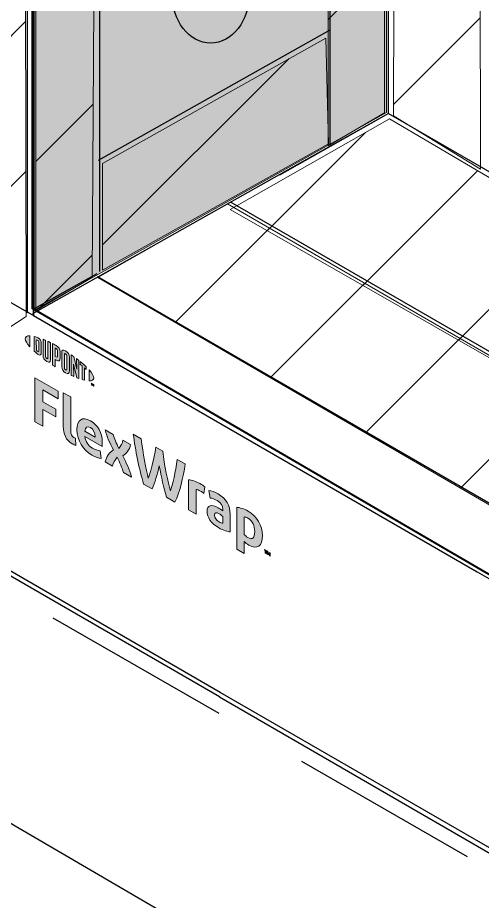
# Model space of a CAD drawing. Extents: x -1392 to 5791, y -3809 to 1722.
# Drawn here: x 3746.8 to 3790.5, y -2869 to -2785.8 of the extents above; entities that cross this region are included whole.
import ezdxf

# ---------------------------------------------------------------- set-up
doc = ezdxf.new("R2010")
doc.units = 0
doc.header["$MEASUREMENT"] = 0
doc.linetypes.add('AI-Linetype-64', pattern=[27, 18, -9])
for name, color, linetype, lineweight in [('G-ANNO-TTLB', 7, 'Continuous', 0), ('Layer 12', 7, 'Continuous', 0), ('TYVEK', 7, 'Continuous', 0), ('WALL SCRATCH', 7, 'Continuous', 0)]:
    doc.layers.add(name, color=color, linetype=linetype, lineweight=lineweight)
pattern_1 = [(45, (0, 0), (-7.071067, 7.07107), [])]

# ---------------------------------------------------------------- blocks, each defined once
blk = doc.blocks.new('Block_557')
at = {"layer": 'TYVEK', "color": 4, "lineweight": 25, "true_color": 0x00ffff}
for points in [[(3748.354, -2795.729)], [(3748.369, -2813.204)]]:
    blk.add_lwpolyline(points, dxfattribs=at)
blk = doc.blocks.new('Block_572')
at = {"layer": 'TYVEK', "color": 2, "lineweight": 25, "true_color": 0xffff00}
blk.add_lwpolyline([(3747.42, -2812.954)], dxfattribs=at)
blk = doc.blocks.new('Block_573')
at = {"layer": 'TYVEK', "color": 1, "lineweight": 25, "true_color": 0xff0000}
blk.add_lwpolyline([(3779.265, -2831.34)], dxfattribs=at)
blk = doc.blocks.new('Block_576')
at = {"layer": 'TYVEK', "color": 1, "lineweight": 25, "true_color": 0xff0000}
blk.add_lwpolyline([(3779.265, -2831.34)], dxfattribs=at)
blk = doc.blocks.new('Block_579')
at = {"layer": 'TYVEK', "color": 4, "lineweight": 25, "true_color": 0x00ffff}
for points in [[(3799.819, -2818.107)], [(3779.504, -2829.717)]]:
    blk.add_lwpolyline(points, dxfattribs=at)
blk = doc.blocks.new('Block_582')
at = {"layer": 'TYVEK', "color": 4, "lineweight": 25, "true_color": 0x00ffff}
blk.add_lwpolyline([(3747.616, -2812.78)], dxfattribs=at)
blk = doc.blocks.new('Block_583')
at = {"layer": 'TYVEK', "color": 2, "lineweight": 25, "true_color": 0xffff00}
blk.add_lwpolyline([(3747.375, -2812.954)], dxfattribs=at)
blk = doc.blocks.new('Block_584')
at = {"layer": 'TYVEK', "color": 2, "lineweight": 25, "true_color": 0xffff00}
blk.add_lwpolyline([(3752.299, -2810.171)], dxfattribs=at)
blk = doc.blocks.new('Block_585')
at = {"layer": 'TYVEK', "color": 1, "lineweight": 25, "true_color": 0xff0000}
blk.add_lwpolyline([(3779.265, -2831.34)], dxfattribs=at)
blk = doc.blocks.new('Block_586')
at = {"layer": 'TYVEK', "color": 1, "lineweight": 25, "true_color": 0xff0000}
blk.add_lwpolyline([(3779.265, -2831.34)], dxfattribs=at)
blk = doc.blocks.new('Block_587')
at = {"layer": 'TYVEK', "color": 1, "lineweight": 25, "true_color": 0xff0000}
blk.add_lwpolyline([(3775.46, -2833.699)], dxfattribs=at)
blk = doc.blocks.new('Block_588')
at = {"layer": 'TYVEK', "color": 2, "lineweight": 25, "true_color": 0xffff00}
blk.add_lwpolyline([(3752.421, -2810.514)], dxfattribs=at)
blk = doc.blocks.new('Block_589')
at = {"layer": 'TYVEK', "color": 1, "lineweight": 25, "true_color": 0xff0000}
blk.add_lwpolyline([(3779.386, -2831.683)], dxfattribs=at)
blk = doc.blocks.new('Block_604')
at = {"layer": 'TYVEK', "color": 1, "lineweight": 25, "true_color": 0xff0000}
blk.add_lwpolyline([(3776.047, -2834.918)], dxfattribs=at)
blk = doc.blocks.new('Block_605')
at = {"layer": 'TYVEK', "color": 1, "lineweight": 25, "true_color": 0xff0000}
blk.add_lwpolyline([(3779.973, -2832.901)], dxfattribs=at)
blk = doc.blocks.new('Block_606')
at = {"layer": 'TYVEK', "color": 2, "lineweight": 25, "true_color": 0xffff00}
for points in [[(3753.008, -2811.732)], [(3748.199, -2814.515)]]:
    blk.add_lwpolyline(points, dxfattribs=at)
blk = doc.blocks.new('Block_652')
at = {"layer": 'TYVEK', "true_color": 0x003b71, "transparency": 33554687}
h = blk.add_hatch(color=156, dxfattribs=at)
h.dxf.hatch_style = 2
edge = h.paths.add_edge_path()
edge.add_spline(control_points=[(3748.417, -2823.817), (3748.417, -2823.817), (3748.407, -2819.676), (3748.407, -2819.676), (3748.407, -2819.676), (3750.593, -2820.931), (3750.593, -2820.931), (3750.593, -2820.931), (3750.594, -2821.652), (3750.594, -2821.652), (3750.594, -2821.652), (3749.143, -2820.819), (3749.143, -2820.819), (3749.143, -2820.819), (3749.145, -2821.943), (3749.145, -2821.943), (3749.145, -2821.943), (3750.366, -2822.644), (3750.366, -2822.644), (3750.366, -2822.644), (3750.368, -2823.365), (3750.368, -2823.365), (3750.368, -2823.365), (3749.147, -2822.664), (3749.147, -2822.664), (3749.147, -2822.664), (3749.151, -2824.238), (3749.151, -2824.238), (3749.151, -2824.238), (3748.417, -2823.817), (3748.417, -2823.817)], knot_values=[0, 0, 0, 0, 1, 1, 1, 2, 2, 2, 3, 3, 3, 4, 4, 4, 5, 5, 5, 6, 6, 6, 7, 7, 7, 8, 8, 8, 9, 9, 9, 10, 10, 10, 10], degree=3, periodic=0)
h = blk.add_hatch(color=156, dxfattribs=at)
h.dxf.hatch_style = 2
edge = h.paths.add_edge_path()
edge.add_spline(control_points=[(3751.79, -2824.66), (3751.791, -2824.98), (3751.863, -2825.193), (3752.069, -2825.31), (3752.12, -2825.34), (3752.171, -2825.363), (3752.217, -2825.378), (3752.217, -2825.378), (3752.27, -2826.052), (3752.27, -2826.052), (3752.173, -2826.02), (3752.014, -2825.952), (3751.911, -2825.894), (3751.321, -2825.555), (3751.084, -2824.976), (3751.082, -2824.266), (3751.082, -2824.266), (3751.075, -2821.107), (3751.075, -2821.107), (3751.075, -2821.107), (3751.783, -2821.466), (3751.783, -2821.466), (3751.783, -2821.466), (3751.79, -2824.66), (3751.79, -2824.66)], knot_values=[0, 0, 0, 0, 1, 1, 1, 2, 2, 2, 3, 3, 3, 4, 4, 4, 5, 5, 5, 6, 6, 6, 7, 7, 7, 8, 8, 8, 8], degree=3, periodic=0)
h = blk.add_hatch(color=156, dxfattribs=at)
h.dxf.hatch_style = 2
edge = h.paths.add_edge_path()
edge.add_spline(control_points=[(3753.102, -2824.71), (3753.102, -2824.71), (3754.077, -2825.27), (3754.077, -2825.27), (3754.077, -2825.27), (3754.076, -2825.199), (3754.076, -2825.199), (3754.076, -2824.868), (3753.921, -2824.537), (3753.639, -2824.375), (3753.341, -2824.204), (3753.147, -2824.335), (3753.102, -2824.71)], knot_values=[0, 0, 0, 0, 1, 1, 1, 2, 2, 2, 3, 3, 3, 4, 4, 4, 4], degree=3, periodic=0)
edge = h.paths.add_edge_path()
edge.add_spline(control_points=[(3754.66, -2827.271), (3754.435, -2827.26), (3754.102, -2827.151), (3753.763, -2826.957), (3752.937, -2826.483), (3752.371, -2825.555), (3752.369, -2824.573), (3752.367, -2823.633), (3752.883, -2823.291), (3753.637, -2823.724), (3754.309, -2824.11), (3754.752, -2824.913), (3754.754, -2825.706), (3754.754, -2825.884), (3754.744, -2826.032), (3754.735, -2826.144), (3754.735, -2826.144), (3753.113, -2825.213), (3753.113, -2825.213), (3753.181, -2825.725), (3753.423, -2826.076), (3753.833, -2826.312), (3754.085, -2826.456), (3754.326, -2826.529), (3754.546, -2826.55), (3754.546, -2826.55), (3754.66, -2827.271), (3754.66, -2827.271)], knot_values=[0, 0, 0, 0, 1, 1, 1, 2, 2, 2, 3, 3, 3, 4, 4, 4, 5, 5, 5, 6, 6, 6, 7, 7, 7, 8, 8, 8, 9, 9, 9, 9], degree=3, periodic=0)
h = blk.add_hatch(color=156, dxfattribs=at)
h.dxf.hatch_style = 2
edge = h.paths.add_edge_path()
edge.add_spline(control_points=[(3755.801, -2826.473), (3755.456, -2825.838), (3755.183, -2825.273), (3755.023, -2824.59), (3755.023, -2824.59), (3755.787, -2825.029), (3755.787, -2825.029), (3755.854, -2825.334), (3756.081, -2825.866), (3756.308, -2826.332), (3756.497, -2826.116), (3756.66, -2825.861), (3756.695, -2825.551), (3756.695, -2825.551), (3757.413, -2825.963), (3757.413, -2825.963), (3757.281, -2826.502), (3757.057, -2826.804), (3756.673, -2827.038), (3757.044, -2827.73), (3757.296, -2828.288), (3757.508, -2829.036), (3757.508, -2829.036), (3756.744, -2828.597), (3756.744, -2828.597), (3756.635, -2828.204), (3756.377, -2827.613), (3756.161, -2827.164), (3755.967, -2827.377), (3755.783, -2827.626), (3755.712, -2828.005), (3755.712, -2828.005), (3755.025, -2827.61), (3755.025, -2827.61), (3755.152, -2827.069), (3755.392, -2826.734), (3755.801, -2826.473)], knot_values=[0, 0, 0, 0, 1, 1, 1, 2, 2, 2, 3, 3, 3, 4, 4, 4, 5, 5, 5, 6, 6, 6, 7, 7, 7, 8, 8, 8, 9, 9, 9, 10, 10, 10, 11, 11, 11, 12, 12, 12, 12], degree=3, periodic=0)
h = blk.add_hatch(color=156, dxfattribs=at)
h.dxf.hatch_style = 2
edge = h.paths.add_edge_path()
edge.add_spline(control_points=[(3761.802, -2827.366), (3761.802, -2827.366), (3762.551, -2827.796), (3762.551, -2827.796), (3762.36, -2829.062), (3762.025, -2830.495), (3761.592, -2831.38), (3761.592, -2831.38), (3760.786, -2830.918), (3760.786, -2830.918), (3760.533, -2830.034), (3760.305, -2829.035), (3760.113, -2827.956), (3759.92, -2828.814), (3759.702, -2829.557), (3759.447, -2830.149), (3759.447, -2830.149), (3758.642, -2829.687), (3758.642, -2829.687), (3758.229, -2828.315), (3757.86, -2826.479), (3757.667, -2824.992), (3757.667, -2824.992), (3758.411, -2825.419), (3758.411, -2825.419), (3758.573, -2826.759), (3758.864, -2828.326), (3759.076, -2829.138), (3759.295, -2828.573), (3759.635, -2827.41), (3759.781, -2826.206), (3759.781, -2826.206), (3760.437, -2826.583), (3760.437, -2826.583), (3760.595, -2827.96), (3760.931, -2829.512), (3761.159, -2830.334), (3761.362, -2829.76), (3761.651, -2828.526), (3761.802, -2827.366)], knot_values=[0, 0, 0, 0, 1, 1, 1, 2, 2, 2, 3, 3, 3, 4, 4, 4, 5, 5, 5, 6, 6, 6, 7, 7, 7, 8, 8, 8, 9, 9, 9, 10, 10, 10, 11, 11, 11, 12, 12, 12, 13, 13, 13, 13], degree=3, periodic=0)
h = blk.add_hatch(color=156, dxfattribs=at)
h.dxf.hatch_style = 2
edge = h.paths.add_edge_path()
edge.add_spline(control_points=[(3763.944, -2829.641), (3764.129, -2829.747), (3764.303, -2829.871), (3764.406, -2829.96), (3764.406, -2829.96), (3764.305, -2830.569), (3764.305, -2830.569), (3764.218, -2830.484), (3764.11, -2830.41), (3764.002, -2830.348), (3763.812, -2830.239), (3763.684, -2830.207), (3763.576, -2830.204), (3763.576, -2830.204), (3763.582, -2832.523), (3763.582, -2832.523), (3763.582, -2832.523), (3762.874, -2832.117), (3762.874, -2832.117), (3762.874, -2832.117), (3762.867, -2829.283), (3762.867, -2829.283), (3763.144, -2829.282), (3763.575, -2829.429), (3763.944, -2829.641)], knot_values=[0, 0, 0, 0, 1, 1, 1, 2, 2, 2, 3, 3, 3, 4, 4, 4, 5, 5, 5, 6, 6, 6, 7, 7, 7, 8, 8, 8, 8], degree=3, periodic=0)
h = blk.add_hatch(color=156, dxfattribs=at)
h.dxf.hatch_style = 2
edge = h.paths.add_edge_path()
edge.add_spline(control_points=[(3766.1, -2833.372), (3766.1, -2833.372), (3766.098, -2832.739), (3766.098, -2832.739), (3765.98, -2832.641), (3765.857, -2832.553), (3765.734, -2832.482), (3765.498, -2832.347), (3765.313, -2832.347), (3765.314, -2832.625), (3765.315, -2832.874), (3765.469, -2833.092), (3765.741, -2833.248), (3765.895, -2833.337), (3766.023, -2833.375), (3766.1, -2833.372)], knot_values=[0, 0, 0, 0, 1, 1, 1, 2, 2, 2, 3, 3, 3, 4, 4, 4, 5, 5, 5, 5], degree=3, periodic=0)
edge = h.paths.add_edge_path()
edge.add_spline(control_points=[(3765.67, -2833.793), (3764.967, -2833.389), (3764.613, -2832.79), (3764.611, -2832.257), (3764.61, -2831.672), (3765.024, -2831.567), (3765.64, -2831.915), (3765.784, -2831.997), (3765.969, -2832.127), (3766.097, -2832.224), (3766.097, -2832.224), (3766.096, -2832.082), (3766.096, -2832.082), (3766.096, -2831.721), (3765.916, -2831.447), (3765.572, -2831.249), (3765.346, -2831.12), (3765.105, -2831.023), (3764.895, -2831.002), (3764.895, -2831.002), (3764.765, -2830.29), (3764.765, -2830.29), (3764.986, -2830.31), (3765.339, -2830.442), (3765.652, -2830.622), (3766.406, -2831.055), (3766.782, -2831.731), (3766.784, -2832.53), (3766.784, -2832.53), (3766.788, -2834.175), (3766.788, -2834.175), (3766.578, -2834.178), (3766.183, -2834.087), (3765.67, -2833.793)], knot_values=[0, 0, 0, 0, 1, 1, 1, 2, 2, 2, 3, 3, 3, 4, 4, 4, 5, 5, 5, 6, 6, 6, 7, 7, 7, 8, 8, 8, 9, 9, 9, 10, 10, 10, 11, 11, 11, 11], degree=3, periodic=0)
h = blk.add_hatch(color=156, dxfattribs=at)
h.dxf.hatch_style = 2
edge = h.paths.add_edge_path()
edge.add_spline(control_points=[(3768.434, -2834.706), (3768.885, -2834.965), (3769.095, -2834.766), (3769.093, -2834.157), (3769.092, -2833.625), (3768.896, -2833.158), (3768.429, -2832.89), (3768.301, -2832.816), (3768.209, -2832.793), (3768.101, -2832.778), (3768.101, -2832.778), (3768.105, -2834.434), (3768.105, -2834.434), (3768.203, -2834.538), (3768.285, -2834.62), (3768.434, -2834.706)], knot_values=[0, 0, 0, 0, 1, 1, 1, 2, 2, 2, 3, 3, 3, 4, 4, 4, 5, 5, 5, 5], degree=3, periodic=0)
edge = h.paths.add_edge_path()
edge.add_spline(control_points=[(3768.538, -2835.427), (3768.358, -2835.324), (3768.235, -2835.23), (3768.107, -2835.103), (3768.107, -2835.103), (3768.11, -2836.227), (3768.11, -2836.227), (3768.11, -2836.227), (3767.407, -2835.823), (3767.407, -2835.823), (3767.407, -2835.823), (3767.397, -2831.878), (3767.397, -2831.878), (3767.689, -2831.892), (3768.099, -2832.027), (3768.464, -2832.236), (3769.305, -2832.719), (3769.809, -2833.599), (3769.812, -2834.546), (3769.814, -2835.516), (3769.338, -2835.887), (3768.538, -2835.427)], knot_values=[0, 0, 0, 0, 1, 1, 1, 2, 2, 2, 3, 3, 3, 4, 4, 4, 5, 5, 5, 6, 6, 6, 7, 7, 7, 7], degree=3, periodic=0)
h = blk.add_hatch(color=156, dxfattribs=at)
h.dxf.hatch_style = 2
edge = h.paths.add_edge_path()
edge.add_spline(control_points=[(3770.32, -2836.032), (3770.346, -2836.12), (3770.371, -2836.186), (3770.402, -2836.257), (3770.432, -2836.221), (3770.453, -2836.181), (3770.478, -2836.123), (3770.478, -2836.123), (3770.552, -2836.166), (3770.552, -2836.166), (3770.552, -2836.166), (3770.553, -2836.472), (3770.553, -2836.472), (3770.553, -2836.472), (3770.489, -2836.435), (3770.489, -2836.435), (3770.489, -2836.435), (3770.488, -2836.294), (3770.488, -2836.294), (3770.488, -2836.294), (3770.491, -2836.248), (3770.491, -2836.248), (3770.471, -2836.282), (3770.446, -2836.316), (3770.425, -2836.342), (3770.425, -2836.342), (3770.376, -2836.314), (3770.376, -2836.314), (3770.353, -2836.262), (3770.329, -2836.198), (3770.307, -2836.139), (3770.307, -2836.139), (3770.31, -2836.192), (3770.31, -2836.192), (3770.31, -2836.192), (3770.311, -2836.333), (3770.311, -2836.333), (3770.311, -2836.333), (3770.247, -2836.296), (3770.247, -2836.296), (3770.247, -2836.296), (3770.246, -2835.99), (3770.246, -2835.99), (3770.246, -2835.99), (3770.32, -2836.032), (3770.32, -2836.032)], knot_values=[0, 0, 0, 0, 1, 1, 1, 2, 2, 2, 3, 3, 3, 4, 4, 4, 5, 5, 5, 6, 6, 6, 7, 7, 7, 8, 8, 8, 9, 9, 9, 10, 10, 10, 11, 11, 11, 12, 12, 12, 13, 13, 13, 14, 14, 14, 15, 15, 15, 15], degree=3, periodic=0)
edge = h.paths.add_edge_path()
edge.add_spline(control_points=[(3770.074, -2835.959), (3770.074, -2835.959), (3770.002, -2835.918), (3770.002, -2835.918), (3770.002, -2835.918), (3770.002, -2835.85), (3770.002, -2835.85), (3770.002, -2835.85), (3770.216, -2835.973), (3770.216, -2835.973), (3770.216, -2835.973), (3770.217, -2836.041), (3770.217, -2836.041), (3770.217, -2836.041), (3770.145, -2836), (3770.145, -2836), (3770.145, -2836), (3770.146, -2836.238), (3770.146, -2836.238), (3770.146, -2836.238), (3770.074, -2836.197), (3770.074, -2836.197), (3770.074, -2836.197), (3770.074, -2835.959), (3770.074, -2835.959)], knot_values=[0, 0, 0, 0, 1, 1, 1, 2, 2, 2, 3, 3, 3, 4, 4, 4, 5, 5, 5, 6, 6, 6, 7, 7, 7, 8, 8, 8, 8], degree=3, periodic=0)
at = {"layer": 'TYVEK'}
for points, knots in [([(3748.417, -2823.817), (3748.417, -2823.817), (3748.407, -2819.676), (3748.407, -2819.676), (3748.407, -2819.676), (3750.593, -2820.931), (3750.593, -2820.931), (3750.593, -2820.931), (3750.594, -2821.652), (3750.594, -2821.652), (3750.594, -2821.652), (3749.143, -2820.819), (3749.143, -2820.819), (3749.143, -2820.819), (3749.145, -2821.943), (3749.145, -2821.943), (3749.145, -2821.943), (3750.366, -2822.644), (3750.366, -2822.644), (3750.366, -2822.644), (3750.368, -2823.365), (3750.368, -2823.365), (3750.368, -2823.365), (3749.147, -2822.664), (3749.147, -2822.664), (3749.147, -2822.664), (3749.151, -2824.238), (3749.151, -2824.238), (3749.151, -2824.238), (3748.417, -2823.817), (3748.417, -2823.817)], [0, 0, 0, 0, 1, 1, 1, 2, 2, 2, 3, 3, 3, 4, 4, 4, 5, 5, 5, 6, 6, 6, 7, 7, 7, 8, 8, 8, 9, 9, 9, 10, 10, 10, 10]), ([(3751.79, -2824.66), (3751.791, -2824.98), (3751.863, -2825.193), (3752.069, -2825.31), (3752.12, -2825.34), (3752.171, -2825.363), (3752.217, -2825.378), (3752.217, -2825.378), (3752.27, -2826.052), (3752.27, -2826.052), (3752.173, -2826.02), (3752.014, -2825.952), (3751.911, -2825.894), (3751.321, -2825.555), (3751.084, -2824.976), (3751.082, -2824.266), (3751.082, -2824.266), (3751.075, -2821.107), (3751.075, -2821.107), (3751.075, -2821.107), (3751.783, -2821.466), (3751.783, -2821.466), (3751.783, -2821.466), (3751.79, -2824.66), (3751.79, -2824.66)], [0, 0, 0, 0, 1, 1, 1, 2, 2, 2, 3, 3, 3, 4, 4, 4, 5, 5, 5, 6, 6, 6, 7, 7, 7, 8, 8, 8, 8]), ([(3754.66, -2827.271), (3754.435, -2827.26), (3754.102, -2827.151), (3753.763, -2826.957), (3752.937, -2826.483), (3752.371, -2825.555), (3752.369, -2824.573), (3752.367, -2823.633), (3752.883, -2823.291), (3753.637, -2823.724), (3754.309, -2824.11), (3754.752, -2824.913), (3754.754, -2825.706), (3754.754, -2825.884), (3754.744, -2826.032), (3754.735, -2826.144), (3754.735, -2826.144), (3753.113, -2825.213), (3753.113, -2825.213), (3753.181, -2825.725), (3753.423, -2826.076), (3753.833, -2826.312), (3754.085, -2826.456), (3754.326, -2826.529), (3754.546, -2826.55), (3754.546, -2826.55), (3754.66, -2827.271), (3754.66, -2827.271)], [0, 0, 0, 0, 1, 1, 1, 2, 2, 2, 3, 3, 3, 4, 4, 4, 5, 5, 5, 6, 6, 6, 7, 7, 7, 8, 8, 8, 9, 9, 9, 9]), ([(3753.102, -2824.71), (3753.102, -2824.71), (3754.077, -2825.27), (3754.077, -2825.27), (3754.077, -2825.27), (3754.076, -2825.199), (3754.076, -2825.199), (3754.076, -2824.868), (3753.921, -2824.537), (3753.639, -2824.375), (3753.341, -2824.204), (3753.147, -2824.335), (3753.102, -2824.71)], [0, 0, 0, 0, 1, 1, 1, 2, 2, 2, 3, 3, 3, 4, 4, 4, 4]), ([(3755.801, -2826.473), (3755.456, -2825.838), (3755.183, -2825.273), (3755.023, -2824.59), (3755.023, -2824.59), (3755.787, -2825.029), (3755.787, -2825.029), (3755.854, -2825.334), (3756.081, -2825.866), (3756.308, -2826.332), (3756.497, -2826.116), (3756.66, -2825.861), (3756.695, -2825.551), (3756.695, -2825.551), (3757.413, -2825.963), (3757.413, -2825.963), (3757.281, -2826.502), (3757.057, -2826.804), (3756.673, -2827.038), (3757.044, -2827.73), (3757.296, -2828.288), (3757.508, -2829.036), (3757.508, -2829.036), (3756.744, -2828.597), (3756.744, -2828.597), (3756.635, -2828.204), (3756.377, -2827.613), (3756.161, -2827.164), (3755.967, -2827.377), (3755.783, -2827.626), (3755.712, -2828.005), (3755.712, -2828.005), (3755.025, -2827.61), (3755.025, -2827.61), (3755.152, -2827.069), (3755.392, -2826.734), (3755.801, -2826.473)], [0, 0, 0, 0, 1, 1, 1, 2, 2, 2, 3, 3, 3, 4, 4, 4, 5, 5, 5, 6, 6, 6, 7, 7, 7, 8, 8, 8, 9, 9, 9, 10, 10, 10, 11, 11, 11, 12, 12, 12, 12]), ([(3761.802, -2827.366), (3761.802, -2827.366), (3762.551, -2827.796), (3762.551, -2827.796), (3762.36, -2829.062), (3762.025, -2830.495), (3761.592, -2831.38), (3761.592, -2831.38), (3760.786, -2830.918), (3760.786, -2830.918), (3760.533, -2830.034), (3760.305, -2829.035), (3760.113, -2827.956), (3759.92, -2828.814), (3759.702, -2829.557), (3759.447, -2830.149), (3759.447, -2830.149), (3758.642, -2829.687), (3758.642, -2829.687), (3758.229, -2828.315), (3757.86, -2826.479), (3757.667, -2824.992), (3757.667, -2824.992), (3758.411, -2825.419), (3758.411, -2825.419), (3758.573, -2826.759), (3758.864, -2828.326), (3759.076, -2829.138), (3759.295, -2828.573), (3759.635, -2827.41), (3759.781, -2826.206), (3759.781, -2826.206), (3760.437, -2826.583), (3760.437, -2826.583), (3760.595, -2827.96), (3760.931, -2829.512), (3761.159, -2830.334), (3761.362, -2829.76), (3761.651, -2828.526), (3761.802, -2827.366)], [0, 0, 0, 0, 1, 1, 1, 2, 2, 2, 3, 3, 3, 4, 4, 4, 5, 5, 5, 6, 6, 6, 7, 7, 7, 8, 8, 8, 9, 9, 9, 10, 10, 10, 11, 11, 11, 12, 12, 12, 13, 13, 13, 13]), ([(3763.944, -2829.641), (3764.129, -2829.747), (3764.303, -2829.871), (3764.406, -2829.96), (3764.406, -2829.96), (3764.305, -2830.569), (3764.305, -2830.569), (3764.218, -2830.484), (3764.11, -2830.41), (3764.002, -2830.348), (3763.812, -2830.239), (3763.684, -2830.207), (3763.576, -2830.204), (3763.576, -2830.204), (3763.582, -2832.523), (3763.582, -2832.523), (3763.582, -2832.523), (3762.874, -2832.117), (3762.874, -2832.117), (3762.874, -2832.117), (3762.867, -2829.283), (3762.867, -2829.283), (3763.144, -2829.282), (3763.575, -2829.429), (3763.944, -2829.641)], [0, 0, 0, 0, 1, 1, 1, 2, 2, 2, 3, 3, 3, 4, 4, 4, 5, 5, 5, 6, 6, 6, 7, 7, 7, 8, 8, 8, 8]), ([(3765.67, -2833.793), (3764.967, -2833.389), (3764.613, -2832.79), (3764.611, -2832.257), (3764.61, -2831.672), (3765.024, -2831.567), (3765.64, -2831.915), (3765.784, -2831.997), (3765.969, -2832.127), (3766.097, -2832.224), (3766.097, -2832.224), (3766.096, -2832.082), (3766.096, -2832.082), (3766.096, -2831.721), (3765.916, -2831.447), (3765.572, -2831.249), (3765.346, -2831.12), (3765.105, -2831.023), (3764.895, -2831.002), (3764.895, -2831.002), (3764.765, -2830.29), (3764.765, -2830.29), (3764.986, -2830.31), (3765.339, -2830.442), (3765.652, -2830.622), (3766.406, -2831.055), (3766.782, -2831.731), (3766.784, -2832.53), (3766.784, -2832.53), (3766.788, -2834.175), (3766.788, -2834.175), (3766.578, -2834.178), (3766.183, -2834.087), (3765.67, -2833.793)], [0, 0, 0, 0, 1, 1, 1, 2, 2, 2, 3, 3, 3, 4, 4, 4, 5, 5, 5, 6, 6, 6, 7, 7, 7, 8, 8, 8, 9, 9, 9, 10, 10, 10, 11, 11, 11, 11]), ([(3766.1, -2833.372), (3766.1, -2833.372), (3766.098, -2832.739), (3766.098, -2832.739), (3765.98, -2832.641), (3765.857, -2832.553), (3765.734, -2832.482), (3765.498, -2832.347), (3765.313, -2832.347), (3765.314, -2832.625), (3765.315, -2832.874), (3765.469, -2833.092), (3765.741, -2833.248), (3765.895, -2833.337), (3766.023, -2833.375), (3766.1, -2833.372)], [0, 0, 0, 0, 1, 1, 1, 2, 2, 2, 3, 3, 3, 4, 4, 4, 5, 5, 5, 5]), ([(3768.538, -2835.427), (3768.358, -2835.324), (3768.235, -2835.23), (3768.107, -2835.103), (3768.107, -2835.103), (3768.11, -2836.227), (3768.11, -2836.227), (3768.11, -2836.227), (3767.407, -2835.823), (3767.407, -2835.823), (3767.407, -2835.823), (3767.397, -2831.878), (3767.397, -2831.878), (3767.689, -2831.892), (3768.099, -2832.027), (3768.464, -2832.236), (3769.305, -2832.719), (3769.809, -2833.599), (3769.812, -2834.546), (3769.814, -2835.516), (3769.338, -2835.887), (3768.538, -2835.427)], [0, 0, 0, 0, 1, 1, 1, 2, 2, 2, 3, 3, 3, 4, 4, 4, 5, 5, 5, 6, 6, 6, 7, 7, 7, 7]), ([(3768.434, -2834.706), (3768.885, -2834.965), (3769.095, -2834.766), (3769.093, -2834.157), (3769.092, -2833.625), (3768.896, -2833.158), (3768.429, -2832.89), (3768.301, -2832.816), (3768.209, -2832.793), (3768.101, -2832.778), (3768.101, -2832.778), (3768.105, -2834.434), (3768.105, -2834.434), (3768.203, -2834.538), (3768.285, -2834.62), (3768.434, -2834.706)], [0, 0, 0, 0, 1, 1, 1, 2, 2, 2, 3, 3, 3, 4, 4, 4, 5, 5, 5, 5]), ([(3770.074, -2835.959), (3770.074, -2835.959), (3770.002, -2835.918), (3770.002, -2835.918), (3770.002, -2835.918), (3770.002, -2835.85), (3770.002, -2835.85), (3770.002, -2835.85), (3770.216, -2835.973), (3770.216, -2835.973), (3770.216, -2835.973), (3770.217, -2836.041), (3770.217, -2836.041), (3770.217, -2836.041), (3770.145, -2836), (3770.145, -2836), (3770.145, -2836), (3770.146, -2836.238), (3770.146, -2836.238), (3770.146, -2836.238), (3770.074, -2836.197), (3770.074, -2836.197), (3770.074, -2836.197), (3770.074, -2835.959), (3770.074, -2835.959)], [0, 0, 0, 0, 1, 1, 1, 2, 2, 2, 3, 3, 3, 4, 4, 4, 5, 5, 5, 6, 6, 6, 7, 7, 7, 8, 8, 8, 8]), ([(3770.32, -2836.032), (3770.346, -2836.12), (3770.371, -2836.186), (3770.402, -2836.257), (3770.432, -2836.221), (3770.453, -2836.181), (3770.478, -2836.123), (3770.478, -2836.123), (3770.552, -2836.166), (3770.552, -2836.166), (3770.552, -2836.166), (3770.553, -2836.472), (3770.553, -2836.472), (3770.553, -2836.472), (3770.489, -2836.435), (3770.489, -2836.435), (3770.489, -2836.435), (3770.488, -2836.294), (3770.488, -2836.294), (3770.488, -2836.294), (3770.491, -2836.248), (3770.491, -2836.248), (3770.471, -2836.282), (3770.446, -2836.316), (3770.425, -2836.342), (3770.425, -2836.342), (3770.376, -2836.314), (3770.376, -2836.314), (3770.353, -2836.262), (3770.329, -2836.198), (3770.307, -2836.139), (3770.307, -2836.139), (3770.31, -2836.192), (3770.31, -2836.192), (3770.31, -2836.192), (3770.311, -2836.333), (3770.311, -2836.333), (3770.311, -2836.333), (3770.247, -2836.296), (3770.247, -2836.296), (3770.247, -2836.296), (3770.246, -2835.99), (3770.246, -2835.99), (3770.246, -2835.99), (3770.32, -2836.032), (3770.32, -2836.032)], [0, 0, 0, 0, 1, 1, 1, 2, 2, 2, 3, 3, 3, 4, 4, 4, 5, 5, 5, 6, 6, 6, 7, 7, 7, 8, 8, 8, 9, 9, 9, 10, 10, 10, 11, 11, 11, 12, 12, 12, 13, 13, 13, 14, 14, 14, 15, 15, 15, 15])]:
    blk.add_open_spline(points, degree=3, knots=knots, dxfattribs=at)
blk = doc.blocks.new('Block_653')
at = {"layer": 'TYVEK', "true_color": 0x003b71, "transparency": 33554687}
h = blk.add_hatch(color=156, dxfattribs=at)
h.dxf.hatch_style = 2
edge = h.paths.add_edge_path()
edge.add_spline(control_points=[(3747.505, -2815.998), (3747.505, -2816.188), (3747.666, -2816.458), (3747.946, -2816.772), (3747.946, -2816.772), (3747.944, -2815.733), (3747.944, -2815.733), (3747.664, -2815.724), (3747.504, -2815.809), (3747.505, -2815.998)], knot_values=[0, 0, 0, 0, 1, 1, 1, 2, 2, 2, 3, 3, 3, 3], degree=3, periodic=0)
h = blk.add_hatch(color=156, dxfattribs=at)
h.dxf.hatch_style = 2
edge = h.paths.add_edge_path()
edge.add_spline(control_points=[(3748.786, -2817.157), (3748.786, -2817.237), (3748.745, -2817.24), (3748.695, -2817.211), (3748.657, -2817.189), (3748.597, -2817.139), (3748.548, -2817.095), (3748.548, -2817.095), (3748.546, -2816.101), (3748.546, -2816.101), (3748.594, -2816.115), (3748.654, -2816.133), (3748.693, -2816.155), (3748.742, -2816.183), (3748.784, -2816.234), (3748.784, -2816.314), (3748.784, -2816.314), (3748.786, -2817.157), (3748.786, -2817.157)], knot_values=[0, 0, 0, 0, 1, 1, 1, 2, 2, 2, 3, 3, 3, 4, 4, 4, 5, 5, 5, 6, 6, 6, 6], degree=3, periodic=0)
edge = h.paths.add_edge_path()
edge.add_spline(control_points=[(3748.725, -2815.914), (3748.646, -2815.869), (3748.534, -2815.831), (3748.33, -2815.786), (3748.33, -2815.786), (3748.333, -2817.164), (3748.333, -2817.164), (3748.513, -2817.33), (3748.65, -2817.445), (3748.728, -2817.49), (3748.908, -2817.593), (3749.01, -2817.525), (3749.009, -2817.321), (3749.009, -2817.321), (3749.007, -2816.406), (3749.007, -2816.406), (3749.006, -2816.202), (3748.905, -2816.017), (3748.725, -2815.914)], knot_values=[0, 0, 0, 0, 1, 1, 1, 2, 2, 2, 3, 3, 3, 4, 4, 4, 5, 5, 5, 6, 6, 6, 6], degree=3, periodic=0)
h = blk.add_hatch(color=156, dxfattribs=at)
h.dxf.hatch_style = 2
edge = h.paths.add_edge_path()
edge.add_spline(control_points=[(3749.637, -2817.807), (3749.637, -2817.887), (3749.613, -2817.924), (3749.527, -2817.862), (3749.442, -2817.802), (3749.419, -2817.747), (3749.419, -2817.653), (3749.419, -2817.653), (3749.415, -2816.153), (3749.415, -2816.153), (3749.359, -2816.128), (3749.234, -2816.076), (3749.18, -2816.054), (3749.18, -2816.054), (3749.184, -2817.571), (3749.184, -2817.571), (3749.184, -2817.813), (3749.286, -2817.965), (3749.528, -2818.136), (3749.748, -2818.292), (3749.883, -2818.241), (3749.883, -2817.972), (3749.883, -2817.972), (3749.879, -2816.37), (3749.879, -2816.37), (3749.833, -2816.346), (3749.682, -2816.274), (3749.633, -2816.252), (3749.633, -2816.252), (3749.637, -2817.807), (3749.637, -2817.807)], knot_values=[0, 0, 0, 0, 1, 1, 1, 2, 2, 2, 3, 3, 3, 4, 4, 4, 5, 5, 5, 6, 6, 6, 7, 7, 7, 8, 8, 8, 9, 9, 9, 10, 10, 10, 10], degree=3, periodic=0)
h = blk.add_hatch(color=156, dxfattribs=at)
h.dxf.hatch_style = 2
edge = h.paths.add_edge_path()
edge.add_spline(control_points=[(3750.531, -2817.663), (3750.532, -2817.75), (3750.505, -2817.779), (3750.406, -2817.722), (3750.406, -2817.722), (3750.319, -2817.672), (3750.319, -2817.672), (3750.319, -2817.672), (3750.317, -2816.876), (3750.317, -2816.876), (3750.356, -2816.896), (3750.376, -2816.907), (3750.399, -2816.92), (3750.507, -2816.982), (3750.53, -2817.042), (3750.53, -2817.131), (3750.53, -2817.131), (3750.531, -2817.663), (3750.531, -2817.663)], knot_values=[0, 0, 0, 0, 1, 1, 1, 2, 2, 2, 3, 3, 3, 4, 4, 4, 5, 5, 5, 6, 6, 6, 6], degree=3, periodic=0)
edge = h.paths.add_edge_path()
edge.add_spline(control_points=[(3750.413, -2816.646), (3750.37, -2816.622), (3750.214, -2816.539), (3750.071, -2816.466), (3750.071, -2816.466), (3750.076, -2818.484), (3750.076, -2818.484), (3750.124, -2818.515), (3750.252, -2818.596), (3750.322, -2818.638), (3750.322, -2818.638), (3750.32, -2817.953), (3750.32, -2817.953), (3750.32, -2817.953), (3750.416, -2818.008), (3750.416, -2818.008), (3750.674, -2818.155), (3750.781, -2818.083), (3750.78, -2817.827), (3750.78, -2817.827), (3750.779, -2817.232), (3750.779, -2817.232), (3750.778, -2816.981), (3750.657, -2816.787), (3750.413, -2816.646)], knot_values=[0, 0, 0, 0, 1, 1, 1, 2, 2, 2, 3, 3, 3, 4, 4, 4, 5, 5, 5, 6, 6, 6, 7, 7, 7, 8, 8, 8, 8], degree=3, periodic=0)
h = blk.add_hatch(color=156, dxfattribs=at)
h.dxf.hatch_style = 2
edge = h.paths.add_edge_path()
edge.add_spline(control_points=[(3751.412, -2818.872), (3751.412, -2818.952), (3751.389, -2818.98), (3751.302, -2818.933), (3751.212, -2818.884), (3751.188, -2818.826), (3751.188, -2818.743), (3751.188, -2818.743), (3751.184, -2817.485), (3751.184, -2817.485), (3751.184, -2817.403), (3751.208, -2817.371), (3751.298, -2817.425), (3751.385, -2817.478), (3751.408, -2817.534), (3751.409, -2817.614), (3751.409, -2817.614), (3751.412, -2818.872), (3751.412, -2818.872)], knot_values=[0, 0, 0, 0, 1, 1, 1, 2, 2, 2, 3, 3, 3, 4, 4, 4, 5, 5, 5, 6, 6, 6, 6], degree=3, periodic=0)
edge = h.paths.add_edge_path()
edge.add_spline(control_points=[(3751.297, -2817.143), (3751.069, -2817), (3750.934, -2817.038), (3750.935, -2817.303), (3750.935, -2817.303), (3750.938, -2818.624), (3750.938, -2818.624), (3750.939, -2818.904), (3751.062, -2819.09), (3751.302, -2819.216), (3751.538, -2819.34), (3751.661, -2819.307), (3751.66, -2819.009), (3751.66, -2819.009), (3751.657, -2817.748), (3751.657, -2817.748), (3751.656, -2817.464), (3751.545, -2817.299), (3751.297, -2817.143)], knot_values=[0, 0, 0, 0, 1, 1, 1, 2, 2, 2, 3, 3, 3, 4, 4, 4, 5, 5, 5, 6, 6, 6, 6], degree=3, periodic=0)
h = blk.add_hatch(color=156, dxfattribs=at)
h.dxf.hatch_style = 2
edge = h.paths.add_edge_path()
edge.add_spline(control_points=[(3752.341, -2818.865), (3752.341, -2818.865), (3752.066, -2817.682), (3752.066, -2817.682), (3751.992, -2817.628), (3751.902, -2817.565), (3751.833, -2817.518), (3751.833, -2817.518), (3751.838, -2819.455), (3751.838, -2819.455), (3751.886, -2819.478), (3752.01, -2819.533), (3752.074, -2819.56), (3752.074, -2819.56), (3752.052, -2818.408), (3752.052, -2818.408), (3752.052, -2818.408), (3752.343, -2819.67), (3752.343, -2819.67), (3752.405, -2819.694), (3752.494, -2819.727), (3752.553, -2819.748), (3752.553, -2819.748), (3752.549, -2818.046), (3752.549, -2818.046), (3752.487, -2817.997), (3752.376, -2817.911), (3752.322, -2817.871), (3752.322, -2817.871), (3752.341, -2818.865), (3752.341, -2818.865)], knot_values=[0, 0, 0, 0, 1, 1, 1, 2, 2, 2, 3, 3, 3, 4, 4, 4, 5, 5, 5, 6, 6, 6, 7, 7, 7, 8, 8, 8, 9, 9, 9, 10, 10, 10, 10], degree=3, periodic=0)
h = blk.add_hatch(color=156, dxfattribs=at)
h.dxf.hatch_style = 2
edge = h.paths.add_edge_path()
edge.add_spline(control_points=[(3752.671, -2818.414), (3752.732, -2818.461), (3752.792, -2818.51), (3752.851, -2818.558), (3752.851, -2818.558), (3752.854, -2819.846), (3752.854, -2819.846), (3752.908, -2819.862), (3753.007, -2819.89), (3753.074, -2819.905), (3753.074, -2819.905), (3753.071, -2818.745), (3753.071, -2818.745), (3753.135, -2818.801), (3753.195, -2818.855), (3753.25, -2818.905), (3753.25, -2818.905), (3753.25, -2818.656), (3753.25, -2818.656), (3753.076, -2818.487), (3752.889, -2818.322), (3752.671, -2818.145), (3752.671, -2818.145), (3752.671, -2818.414), (3752.671, -2818.414)], knot_values=[0, 0, 0, 0, 1, 1, 1, 2, 2, 2, 3, 3, 3, 4, 4, 4, 5, 5, 5, 6, 6, 6, 7, 7, 7, 8, 8, 8, 8], degree=3, periodic=0)
h = blk.add_hatch(color=156, dxfattribs=at)
h.dxf.hatch_style = 2
edge = h.paths.add_edge_path()
edge.add_spline(control_points=[(3753.956, -2819.701), (3753.956, -2819.892), (3753.796, -2819.978), (3753.517, -2819.97), (3753.517, -2819.97), (3753.514, -2818.93), (3753.514, -2818.93), (3753.794, -2819.243), (3753.955, -2819.513), (3753.956, -2819.701)], knot_values=[0, 0, 0, 0, 1, 1, 1, 2, 2, 2, 3, 3, 3, 3], degree=3, periodic=0)
h = blk.add_hatch(color=156, dxfattribs=at)
h.dxf.hatch_style = 2
edge = h.paths.add_edge_path()
edge.add_spline(control_points=[(3753.827, -2820.252), (3753.827, -2820.252), (3753.853, -2820.267), (3753.853, -2820.267), (3753.853, -2820.267), (3753.893, -2820.361), (3753.893, -2820.361), (3753.893, -2820.361), (3753.932, -2820.312), (3753.932, -2820.312), (3753.932, -2820.312), (3753.957, -2820.327), (3753.957, -2820.327), (3753.957, -2820.327), (3753.958, -2820.477), (3753.958, -2820.477), (3753.958, -2820.477), (3753.934, -2820.463), (3753.934, -2820.463), (3753.934, -2820.463), (3753.934, -2820.357), (3753.934, -2820.357), (3753.934, -2820.357), (3753.894, -2820.405), (3753.894, -2820.405), (3753.894, -2820.405), (3753.891, -2820.404), (3753.891, -2820.404), (3753.891, -2820.404), (3753.851, -2820.309), (3753.851, -2820.309), (3753.851, -2820.309), (3753.851, -2820.416), (3753.851, -2820.416), (3753.851, -2820.416), (3753.827, -2820.402), (3753.827, -2820.402), (3753.827, -2820.402), (3753.827, -2820.252), (3753.827, -2820.252)], knot_values=[0, 0, 0, 0, 1, 1, 1, 2, 2, 2, 3, 3, 3, 4, 4, 4, 5, 5, 5, 6, 6, 6, 7, 7, 7, 8, 8, 8, 9, 9, 9, 10, 10, 10, 11, 11, 11, 12, 12, 12, 13, 13, 13, 13], degree=3, periodic=0)
edge = h.paths.add_edge_path()
edge.add_spline(control_points=[(3753.734, -2820.225), (3753.734, -2820.225), (3753.694, -2820.202), (3753.694, -2820.202), (3753.694, -2820.202), (3753.694, -2820.176), (3753.694, -2820.176), (3753.694, -2820.176), (3753.799, -2820.236), (3753.799, -2820.236), (3753.799, -2820.236), (3753.799, -2820.262), (3753.799, -2820.262), (3753.799, -2820.262), (3753.759, -2820.239), (3753.759, -2820.239), (3753.759, -2820.239), (3753.759, -2820.363), (3753.759, -2820.363), (3753.759, -2820.363), (3753.734, -2820.349), (3753.734, -2820.349), (3753.734, -2820.349), (3753.734, -2820.225), (3753.734, -2820.225)], knot_values=[0, 0, 0, 0, 1, 1, 1, 2, 2, 2, 3, 3, 3, 4, 4, 4, 5, 5, 5, 6, 6, 6, 7, 7, 7, 8, 8, 8, 8], degree=3, periodic=0)
at = {"layer": 'TYVEK'}
for points, knots in [([(3747.505, -2815.998), (3747.505, -2816.188), (3747.666, -2816.458), (3747.946, -2816.772), (3747.946, -2816.772), (3747.944, -2815.733), (3747.944, -2815.733), (3747.664, -2815.724), (3747.504, -2815.809), (3747.505, -2815.998)], [0, 0, 0, 0, 1, 1, 1, 2, 2, 2, 3, 3, 3, 3]), ([(3748.725, -2815.914), (3748.646, -2815.869), (3748.534, -2815.831), (3748.33, -2815.786), (3748.33, -2815.786), (3748.333, -2817.164), (3748.333, -2817.164), (3748.513, -2817.33), (3748.65, -2817.445), (3748.728, -2817.49), (3748.908, -2817.593), (3749.01, -2817.525), (3749.009, -2817.321), (3749.009, -2817.321), (3749.007, -2816.406), (3749.007, -2816.406), (3749.006, -2816.202), (3748.905, -2816.017), (3748.725, -2815.914)], [0, 0, 0, 0, 1, 1, 1, 2, 2, 2, 3, 3, 3, 4, 4, 4, 5, 5, 5, 6, 6, 6, 6]), ([(3748.786, -2817.157), (3748.786, -2817.237), (3748.745, -2817.24), (3748.695, -2817.211), (3748.657, -2817.189), (3748.597, -2817.139), (3748.548, -2817.095), (3748.548, -2817.095), (3748.546, -2816.101), (3748.546, -2816.101), (3748.594, -2816.115), (3748.654, -2816.133), (3748.693, -2816.155), (3748.742, -2816.183), (3748.784, -2816.234), (3748.784, -2816.314), (3748.784, -2816.314), (3748.786, -2817.157), (3748.786, -2817.157)], [0, 0, 0, 0, 1, 1, 1, 2, 2, 2, 3, 3, 3, 4, 4, 4, 5, 5, 5, 6, 6, 6, 6]), ([(3749.637, -2817.807), (3749.637, -2817.887), (3749.613, -2817.924), (3749.527, -2817.862), (3749.442, -2817.802), (3749.419, -2817.747), (3749.419, -2817.653), (3749.419, -2817.653), (3749.415, -2816.153), (3749.415, -2816.153), (3749.359, -2816.128), (3749.234, -2816.076), (3749.18, -2816.054), (3749.18, -2816.054), (3749.184, -2817.571), (3749.184, -2817.571), (3749.184, -2817.813), (3749.286, -2817.965), (3749.528, -2818.136), (3749.748, -2818.292), (3749.883, -2818.241), (3749.883, -2817.972), (3749.883, -2817.972), (3749.879, -2816.37), (3749.879, -2816.37), (3749.833, -2816.346), (3749.682, -2816.274), (3749.633, -2816.252), (3749.633, -2816.252), (3749.637, -2817.807), (3749.637, -2817.807)], [0, 0, 0, 0, 1, 1, 1, 2, 2, 2, 3, 3, 3, 4, 4, 4, 5, 5, 5, 6, 6, 6, 7, 7, 7, 8, 8, 8, 9, 9, 9, 10, 10, 10, 10]), ([(3750.413, -2816.646), (3750.37, -2816.622), (3750.214, -2816.539), (3750.071, -2816.466), (3750.071, -2816.466), (3750.076, -2818.484), (3750.076, -2818.484), (3750.124, -2818.515), (3750.252, -2818.596), (3750.322, -2818.638), (3750.322, -2818.638), (3750.32, -2817.953), (3750.32, -2817.953), (3750.32, -2817.953), (3750.416, -2818.008), (3750.416, -2818.008), (3750.674, -2818.155), (3750.781, -2818.083), (3750.78, -2817.827), (3750.78, -2817.827), (3750.779, -2817.232), (3750.779, -2817.232), (3750.778, -2816.981), (3750.657, -2816.787), (3750.413, -2816.646)], [0, 0, 0, 0, 1, 1, 1, 2, 2, 2, 3, 3, 3, 4, 4, 4, 5, 5, 5, 6, 6, 6, 7, 7, 7, 8, 8, 8, 8]), ([(3750.531, -2817.663), (3750.532, -2817.75), (3750.505, -2817.779), (3750.406, -2817.722), (3750.406, -2817.722), (3750.319, -2817.672), (3750.319, -2817.672), (3750.319, -2817.672), (3750.317, -2816.876), (3750.317, -2816.876), (3750.356, -2816.896), (3750.376, -2816.907), (3750.399, -2816.92), (3750.507, -2816.982), (3750.53, -2817.042), (3750.53, -2817.131), (3750.53, -2817.131), (3750.531, -2817.663), (3750.531, -2817.663)], [0, 0, 0, 0, 1, 1, 1, 2, 2, 2, 3, 3, 3, 4, 4, 4, 5, 5, 5, 6, 6, 6, 6]), ([(3751.297, -2817.143), (3751.069, -2817), (3750.934, -2817.038), (3750.935, -2817.303), (3750.935, -2817.303), (3750.938, -2818.624), (3750.938, -2818.624), (3750.939, -2818.904), (3751.062, -2819.09), (3751.302, -2819.216), (3751.538, -2819.34), (3751.661, -2819.307), (3751.66, -2819.009), (3751.66, -2819.009), (3751.657, -2817.748), (3751.657, -2817.748), (3751.656, -2817.464), (3751.545, -2817.299), (3751.297, -2817.143)], [0, 0, 0, 0, 1, 1, 1, 2, 2, 2, 3, 3, 3, 4, 4, 4, 5, 5, 5, 6, 6, 6, 6]), ([(3751.412, -2818.872), (3751.412, -2818.952), (3751.389, -2818.98), (3751.302, -2818.933), (3751.212, -2818.884), (3751.188, -2818.826), (3751.188, -2818.743), (3751.188, -2818.743), (3751.184, -2817.485), (3751.184, -2817.485), (3751.184, -2817.403), (3751.208, -2817.371), (3751.298, -2817.425), (3751.385, -2817.478), (3751.408, -2817.534), (3751.409, -2817.614), (3751.409, -2817.614), (3751.412, -2818.872), (3751.412, -2818.872)], [0, 0, 0, 0, 1, 1, 1, 2, 2, 2, 3, 3, 3, 4, 4, 4, 5, 5, 5, 6, 6, 6, 6]), ([(3752.341, -2818.865), (3752.341, -2818.865), (3752.066, -2817.682), (3752.066, -2817.682), (3751.992, -2817.628), (3751.902, -2817.565), (3751.833, -2817.518), (3751.833, -2817.518), (3751.838, -2819.455), (3751.838, -2819.455), (3751.886, -2819.478), (3752.01, -2819.533), (3752.074, -2819.56), (3752.074, -2819.56), (3752.052, -2818.408), (3752.052, -2818.408), (3752.052, -2818.408), (3752.343, -2819.67), (3752.343, -2819.67), (3752.405, -2819.694), (3752.494, -2819.727), (3752.553, -2819.748), (3752.553, -2819.748), (3752.549, -2818.046), (3752.549, -2818.046), (3752.487, -2817.997), (3752.376, -2817.911), (3752.322, -2817.871), (3752.322, -2817.871), (3752.341, -2818.865), (3752.341, -2818.865)], [0, 0, 0, 0, 1, 1, 1, 2, 2, 2, 3, 3, 3, 4, 4, 4, 5, 5, 5, 6, 6, 6, 7, 7, 7, 8, 8, 8, 9, 9, 9, 10, 10, 10, 10]), ([(3752.671, -2818.414), (3752.732, -2818.461), (3752.792, -2818.51), (3752.851, -2818.558), (3752.851, -2818.558), (3752.854, -2819.846), (3752.854, -2819.846), (3752.908, -2819.862), (3753.007, -2819.89), (3753.074, -2819.905), (3753.074, -2819.905), (3753.071, -2818.745), (3753.071, -2818.745), (3753.135, -2818.801), (3753.195, -2818.855), (3753.25, -2818.905), (3753.25, -2818.905), (3753.25, -2818.656), (3753.25, -2818.656), (3753.076, -2818.487), (3752.889, -2818.322), (3752.671, -2818.145), (3752.671, -2818.145), (3752.671, -2818.414), (3752.671, -2818.414)], [0, 0, 0, 0, 1, 1, 1, 2, 2, 2, 3, 3, 3, 4, 4, 4, 5, 5, 5, 6, 6, 6, 7, 7, 7, 8, 8, 8, 8]), ([(3753.956, -2819.701), (3753.956, -2819.892), (3753.796, -2819.978), (3753.517, -2819.97), (3753.517, -2819.97), (3753.514, -2818.93), (3753.514, -2818.93), (3753.794, -2819.243), (3753.955, -2819.513), (3753.956, -2819.701)], [0, 0, 0, 0, 1, 1, 1, 2, 2, 2, 3, 3, 3, 3]), ([(3753.734, -2820.225), (3753.734, -2820.225), (3753.694, -2820.202), (3753.694, -2820.202), (3753.694, -2820.202), (3753.694, -2820.176), (3753.694, -2820.176), (3753.694, -2820.176), (3753.799, -2820.236), (3753.799, -2820.236), (3753.799, -2820.236), (3753.799, -2820.262), (3753.799, -2820.262), (3753.799, -2820.262), (3753.759, -2820.239), (3753.759, -2820.239), (3753.759, -2820.239), (3753.759, -2820.363), (3753.759, -2820.363), (3753.759, -2820.363), (3753.734, -2820.349), (3753.734, -2820.349), (3753.734, -2820.349), (3753.734, -2820.225), (3753.734, -2820.225)], [0, 0, 0, 0, 1, 1, 1, 2, 2, 2, 3, 3, 3, 4, 4, 4, 5, 5, 5, 6, 6, 6, 7, 7, 7, 8, 8, 8, 8]), ([(3753.827, -2820.252), (3753.827, -2820.252), (3753.853, -2820.267), (3753.853, -2820.267), (3753.853, -2820.267), (3753.893, -2820.361), (3753.893, -2820.361), (3753.893, -2820.361), (3753.932, -2820.312), (3753.932, -2820.312), (3753.932, -2820.312), (3753.957, -2820.327), (3753.957, -2820.327), (3753.957, -2820.327), (3753.958, -2820.477), (3753.958, -2820.477), (3753.958, -2820.477), (3753.934, -2820.463), (3753.934, -2820.463), (3753.934, -2820.463), (3753.934, -2820.357), (3753.934, -2820.357), (3753.934, -2820.357), (3753.894, -2820.405), (3753.894, -2820.405), (3753.894, -2820.405), (3753.891, -2820.404), (3753.891, -2820.404), (3753.891, -2820.404), (3753.851, -2820.309), (3753.851, -2820.309), (3753.851, -2820.309), (3753.851, -2820.416), (3753.851, -2820.416), (3753.851, -2820.416), (3753.827, -2820.402), (3753.827, -2820.402), (3753.827, -2820.402), (3753.827, -2820.252), (3753.827, -2820.252)], [0, 0, 0, 0, 1, 1, 1, 2, 2, 2, 3, 3, 3, 4, 4, 4, 5, 5, 5, 6, 6, 6, 7, 7, 7, 8, 8, 8, 9, 9, 9, 10, 10, 10, 11, 11, 11, 12, 12, 12, 13, 13, 13, 13])]:
    blk.add_open_spline(points, degree=3, knots=knots, dxfattribs=at)
blk = doc.blocks.new('Block_651')
at = {"layer": 'TYVEK'}
for name in ['Block_653', 'Block_652']:
    blk.add_blockref(name, (0, 0), dxfattribs=at)
blk = doc.blocks.new('Block_657')
at = {"layer": 'TYVEK', "true_color": 0x003b71, "transparency": 33554687}
h = blk.add_hatch(color=156, dxfattribs=at)
h.dxf.hatch_style = 2
edge = h.paths.add_edge_path()
edge.add_ellipse((3764.949, -2783.398), major_axis=(0, 4.781), ratio=0.766948, start_angle=0, end_angle=360)
at = {"layer": 'TYVEK', "color": 18, "lineweight": 25, "true_color": 0x000000}
blk.add_ellipse((3764.949, -2783.398), major_axis=(0, 4.781), ratio=0.766948, dxfattribs=at)

msp = doc.modelspace()

# ---------------------------------------------------------------- hatches: boundary and pattern name
at = {"layer": 'G-ANNO-TTLB', "true_color": 0xff00ff, "transparency": 33554687}
h = msp.add_hatch(color=6, dxfattribs=at)
edge = h.paths.add_edge_path()
edge.add_spline(control_points=[(5472, -3692.604), (5472, -3692.604), (2542.482, -3692.604), (2542.482, -3692.604), (2542.482, -3692.604), (2542.482, -1235.604), (2542.482, -1235.604), (2542.482, -1235.604), (5472, -1235.604), (5472, -1235.604), (5472, -1235.604), (5472, -3692.604), (5472, -3692.604)], knot_values=[0, 0, 0, 0, 1, 1, 1, 2, 2, 2, 3, 3, 3, 4, 4, 4, 4], degree=3, periodic=0)
edge = h.paths.add_edge_path()
edge.add_spline(control_points=[(2551.482, -1244.604), (2551.482, -1244.604), (2551.482, -3683.604), (2551.482, -3683.604), (2551.482, -3683.604), (5463, -3683.604), (5463, -3683.604), (5463, -3683.604), (5463, -1244.604), (5463, -1244.604), (5463, -1244.604), (2551.482, -1244.604), (2551.482, -1244.604)], knot_values=[0, 0, 0, 0, 1, 1, 1, 2, 2, 2, 3, 3, 3, 4, 4, 4, 4], degree=3, periodic=0)
edge.add_line((2551.482, -1244.604), (2551.482, -1244.604))
at = {"layer": 'Layer 12', "true_color": 0x848484, "transparency": 33554457}
h = msp.add_hatch(color=252, dxfattribs=at)
h.dxf.hatch_style = 2
h.paths.add_polyline_path([(3781.497, -2794.686), (3781.401, -2662.089), (3747.725, -2642.389), (3748.305, -2813.348)])
at = {"layer": 'Layer 12', "true_color": 0x000000, "transparency": 33554457}
h = msp.add_hatch(dxfattribs=at)
h.set_pattern_fill('_U', color=18, scale=10, angle=44.99999, style=2, pattern_type=0)
h.set_pattern_definition(pattern_1)
h.paths.add_polyline_path([(3747.586, -2813.922), (3734.156, -2822.652), (3734.364, -2650.874), (3747.273, -2658.885)])
at = {"layer": 'Layer 12', "true_color": 0x000000, "transparency": 33554687}
h = msp.add_hatch(dxfattribs=at)
h.set_pattern_fill('_U', color=18, scale=10, angle=44.99999, style=2, pattern_type=0)
h.set_pattern_definition(pattern_1)
h.paths.add_polyline_path([(3753.797, -2810.235), (3748.49, -2813.348), (3748.559, -2659.168), (3754.732, -2655.912)])
h = msp.add_hatch(dxfattribs=at)
h.set_pattern_fill('_U', color=18, scale=10, angle=44.99999, style=2, pattern_type=0)
h.set_pattern_definition(pattern_1)
h.paths.add_polyline_path([(3781.31, -2794.738), (3776.002, -2797.85), (3775.959, -2658.938), (3781.408, -2661.889)])
at = {"layer": 'Layer 12', "true_color": 0x000000, "transparency": 33554457}
h = msp.add_hatch(dxfattribs=at)
h.set_pattern_fill('_U', color=18, scale=10, angle=44.99999, style=2, pattern_type=0)
h.set_pattern_definition(pattern_1)
h.paths.add_polyline_path([(3790.33, -2800.041), (3782.152, -2795.003), (3782.51, -2662.255), (3790.103, -2667.77)])
h = msp.add_hatch(dxfattribs=at)
h.set_pattern_fill('_U', color=18, scale=10, angle=44.99999, style=2, pattern_type=0)
h.set_pattern_definition(pattern_1)
h.paths.add_polyline_path([(3754.783, -2809.547), (3754.779, -2799.497), (3775.77, -2787.687), (3776.024, -2797.651)])
h = msp.add_hatch(dxfattribs=at)
h.set_pattern_fill('_U', color=18, scale=10, angle=44.99999, style=2, pattern_type=0)
h.set_pattern_definition(pattern_1)
h.paths.add_polyline_path([(3830.486, -2840.301), (3766.775, -2803.833), (3781.788, -2795.284), (3830.486, -2823.97)])
h = msp.add_hatch(dxfattribs=at)
h.set_pattern_fill('_U', color=18, scale=10, angle=44.99999, style=2, pattern_type=0)
h.set_pattern_definition(pattern_1)
h.paths.add_polyline_path([(3830.024, -2840.091), (3830.024, -2854.23), (3754.321, -2810.239), (3766.522, -2803.291)])

# ---------------------------------------------------------------- linework, layer by layer
at = {"layer": 'G-ANNO-TTLB'}
for points in [[(5472, -3692.604), (5472, -3692.604), (2542.482, -3692.604), (2542.482, -3692.604), (2542.482, -3692.604), (2542.482, -1235.604), (2542.482, -1235.604), (2542.482, -1235.604), (5472, -1235.604), (5472, -1235.604), (5472, -1235.604), (5472, -3692.604), (5472, -3692.604)], [(2551.482, -1244.604), (2551.482, -1244.604), (2551.482, -3683.604), (2551.482, -3683.604), (2551.482, -3683.604), (5463, -3683.604), (5463, -3683.604), (5463, -3683.604), (5463, -1244.604), (5463, -1244.604), (5463, -1244.604), (2551.482, -1244.604), (2551.482, -1244.604)]]:
    msp.add_open_spline(points, degree=3, knots=[0, 0, 0, 0, 1, 1, 1, 2, 2, 2, 3, 3, 3, 4, 4, 4, 4], dxfattribs=at)
at = {"layer": 'Layer 12'}
for points in [[(3781.497, -2794.686), (3781.401, -2662.089), (3747.725, -2642.389), (3748.305, -2813.348)], [(3747.586, -2813.922), (3734.156, -2822.652), (3734.364, -2650.874), (3747.273, -2658.885)], [(3753.797, -2810.235), (3748.49, -2813.348), (3748.559, -2659.168), (3754.732, -2655.912)], [(3781.31, -2794.738), (3776.002, -2797.85), (3775.959, -2658.938), (3781.408, -2661.889)], [(3790.33, -2800.041), (3782.152, -2795.003), (3782.51, -2662.255), (3790.103, -2667.77)], [(3754.783, -2809.547), (3754.779, -2799.497), (3775.77, -2787.687), (3776.024, -2797.651)], [(3830.486, -2840.301), (3766.775, -2803.833), (3781.788, -2795.284), (3830.486, -2823.97)], [(3830.024, -2840.091), (3830.024, -2854.23), (3754.321, -2810.239), (3766.522, -2803.291)]]:
    msp.add_lwpolyline(points, close=True, dxfattribs=at)
at = {"layer": 'TYVEK', "color": 3, "lineweight": 25, "true_color": 0x00ff00}
msp.add_line((3747.705, -2813.554), (3747.705, -2641.492), dxfattribs=at)
at = {"layer": 'TYVEK', "color": 18, "lineweight": 25, "true_color": 0x000000}
for p, q in [((3748.344, -2813.185), (3748.259, -2641.752)), ((3748.273, -2813.804), (3748.273, -2642.19)), ((3771.395, -2800.581), (3754.147, -2810.294))]:
    msp.add_line(p, q, dxfattribs=at)
at = {"layer": 'TYVEK', "color": 4, "lineweight": 25, "true_color": 0x00ffff}
for p, q in [((3748.273, -2642.642), (3748.273, -2813.602)), ((3754.475, -2655.651), (3754.475, -2809.656)), ((3776.138, -2658.691), (3776.152, -2797.687)), ((3781.685, -2794.801), (3781.685, -2766.719)), ((3776.151, -2786.946), (3754.366, -2799.214)), ((3781.672, -2794.794), (3771.395, -2800.581)), ((3781.685, -2794.801), (3771.408, -2800.588)), ((3781.685, -2794.801), (3830.877, -2823.18)), ((3748.35, -2813.193), (3748.336, -2795.719)), ((3771.395, -2800.581), (3754.147, -2810.294)), ((3725.783, -2800.91), (3748.273, -2813.804)), ((3766.843, -2803.145), (3830.839, -2840.166)), ((3754.224, -2809.885), (3748.344, -2813.185)), ((3754.147, -2810.294), (3748.181, -2813.654)), ((3754.308, -2810.151), (3830.979, -2854.504)), ((3748.35, -2813.193), (3790.102, -2837.548)), ((3748.273, -2813.602), (3748.273, -2813.804)), ((3748.273, -2813.804), (3790.03, -2837.961)), ((3765.779, -2849.724), (3734.771, -2831.786)), ((3765.854, -2849.309), (3739.485, -2834.055)), ((3790.03, -2837.961), (3830.815, -2861.554)), ((3790.102, -2837.548), (3830.88, -2861.138)), ((3765.779, -2849.724), (3800.218, -2869.668)), ((3829.977, -2886.404), (3765.854, -2849.309))]:
    msp.add_line(p, q, dxfattribs=at)
at = {"layer": 'TYVEK', "color": 18, "linetype": 'AI-Linetype-64', "lineweight": 25, "true_color": 0x000000}
msp.add_line((3882.669, -2918.772), (3698.524, -2812.53), dxfattribs=at)
at = {"layer": 'TYVEK', "color": 18, "lineweight": 25, "true_color": 0x000000}
msp.add_lwpolyline([(3830.688, -2689.949), (3830.691, -2861.315), (3748.143, -2813.183), (3748.087, -2642.09), (3830.691, -2689.876)], dxfattribs=at)
at = {"layer": 'TYVEK', "color": 4, "lineweight": 25, "true_color": 0x00ffff}
for points in [[(3748.315, -2795.751)], [(3747.616, -2812.78)]]:
    msp.add_lwpolyline(points, dxfattribs=at)
at = {"layer": 'TYVEK', "color": 33, "lineweight": 25, "true_color": 0xcc9966}
msp.add_lwpolyline([(3752.299, -2810.171)], dxfattribs=at)
at = {"layer": 'TYVEK', "color": 2, "lineweight": 25, "true_color": 0xffff00}
for points in [[(3752.421, -2810.514)], [(3748.494, -2812.53)], [(3749.081, -2813.749)]]:
    msp.add_lwpolyline(points, dxfattribs=at)
at = {"layer": 'WALL SCRATCH', "color": 18, "lineweight": 25, "true_color": 0x000000}
msp.add_line((3709.514, -2840.274), (3878.798, -2939.018), dxfattribs=at)
msp.add_line((3709.514, -2840.274), (3878.798, -2939.018), dxfattribs=at)

# ---------------------------------------------------------------- block references
at = {"layer": 'TYVEK'}
for name in ['Block_657', 'Block_557', 'Block_584', 'Block_588', 'Block_606', 'Block_583', 'Block_572', 'Block_582', 'Block_651', 'Block_579', 'Block_573', 'Block_576', 'Block_585', 'Block_586', 'Block_589', 'Block_605', 'Block_587', 'Block_604']:
    msp.add_blockref(name, (0, 0), dxfattribs=at)

doc.saveas('drawing.dxf')
